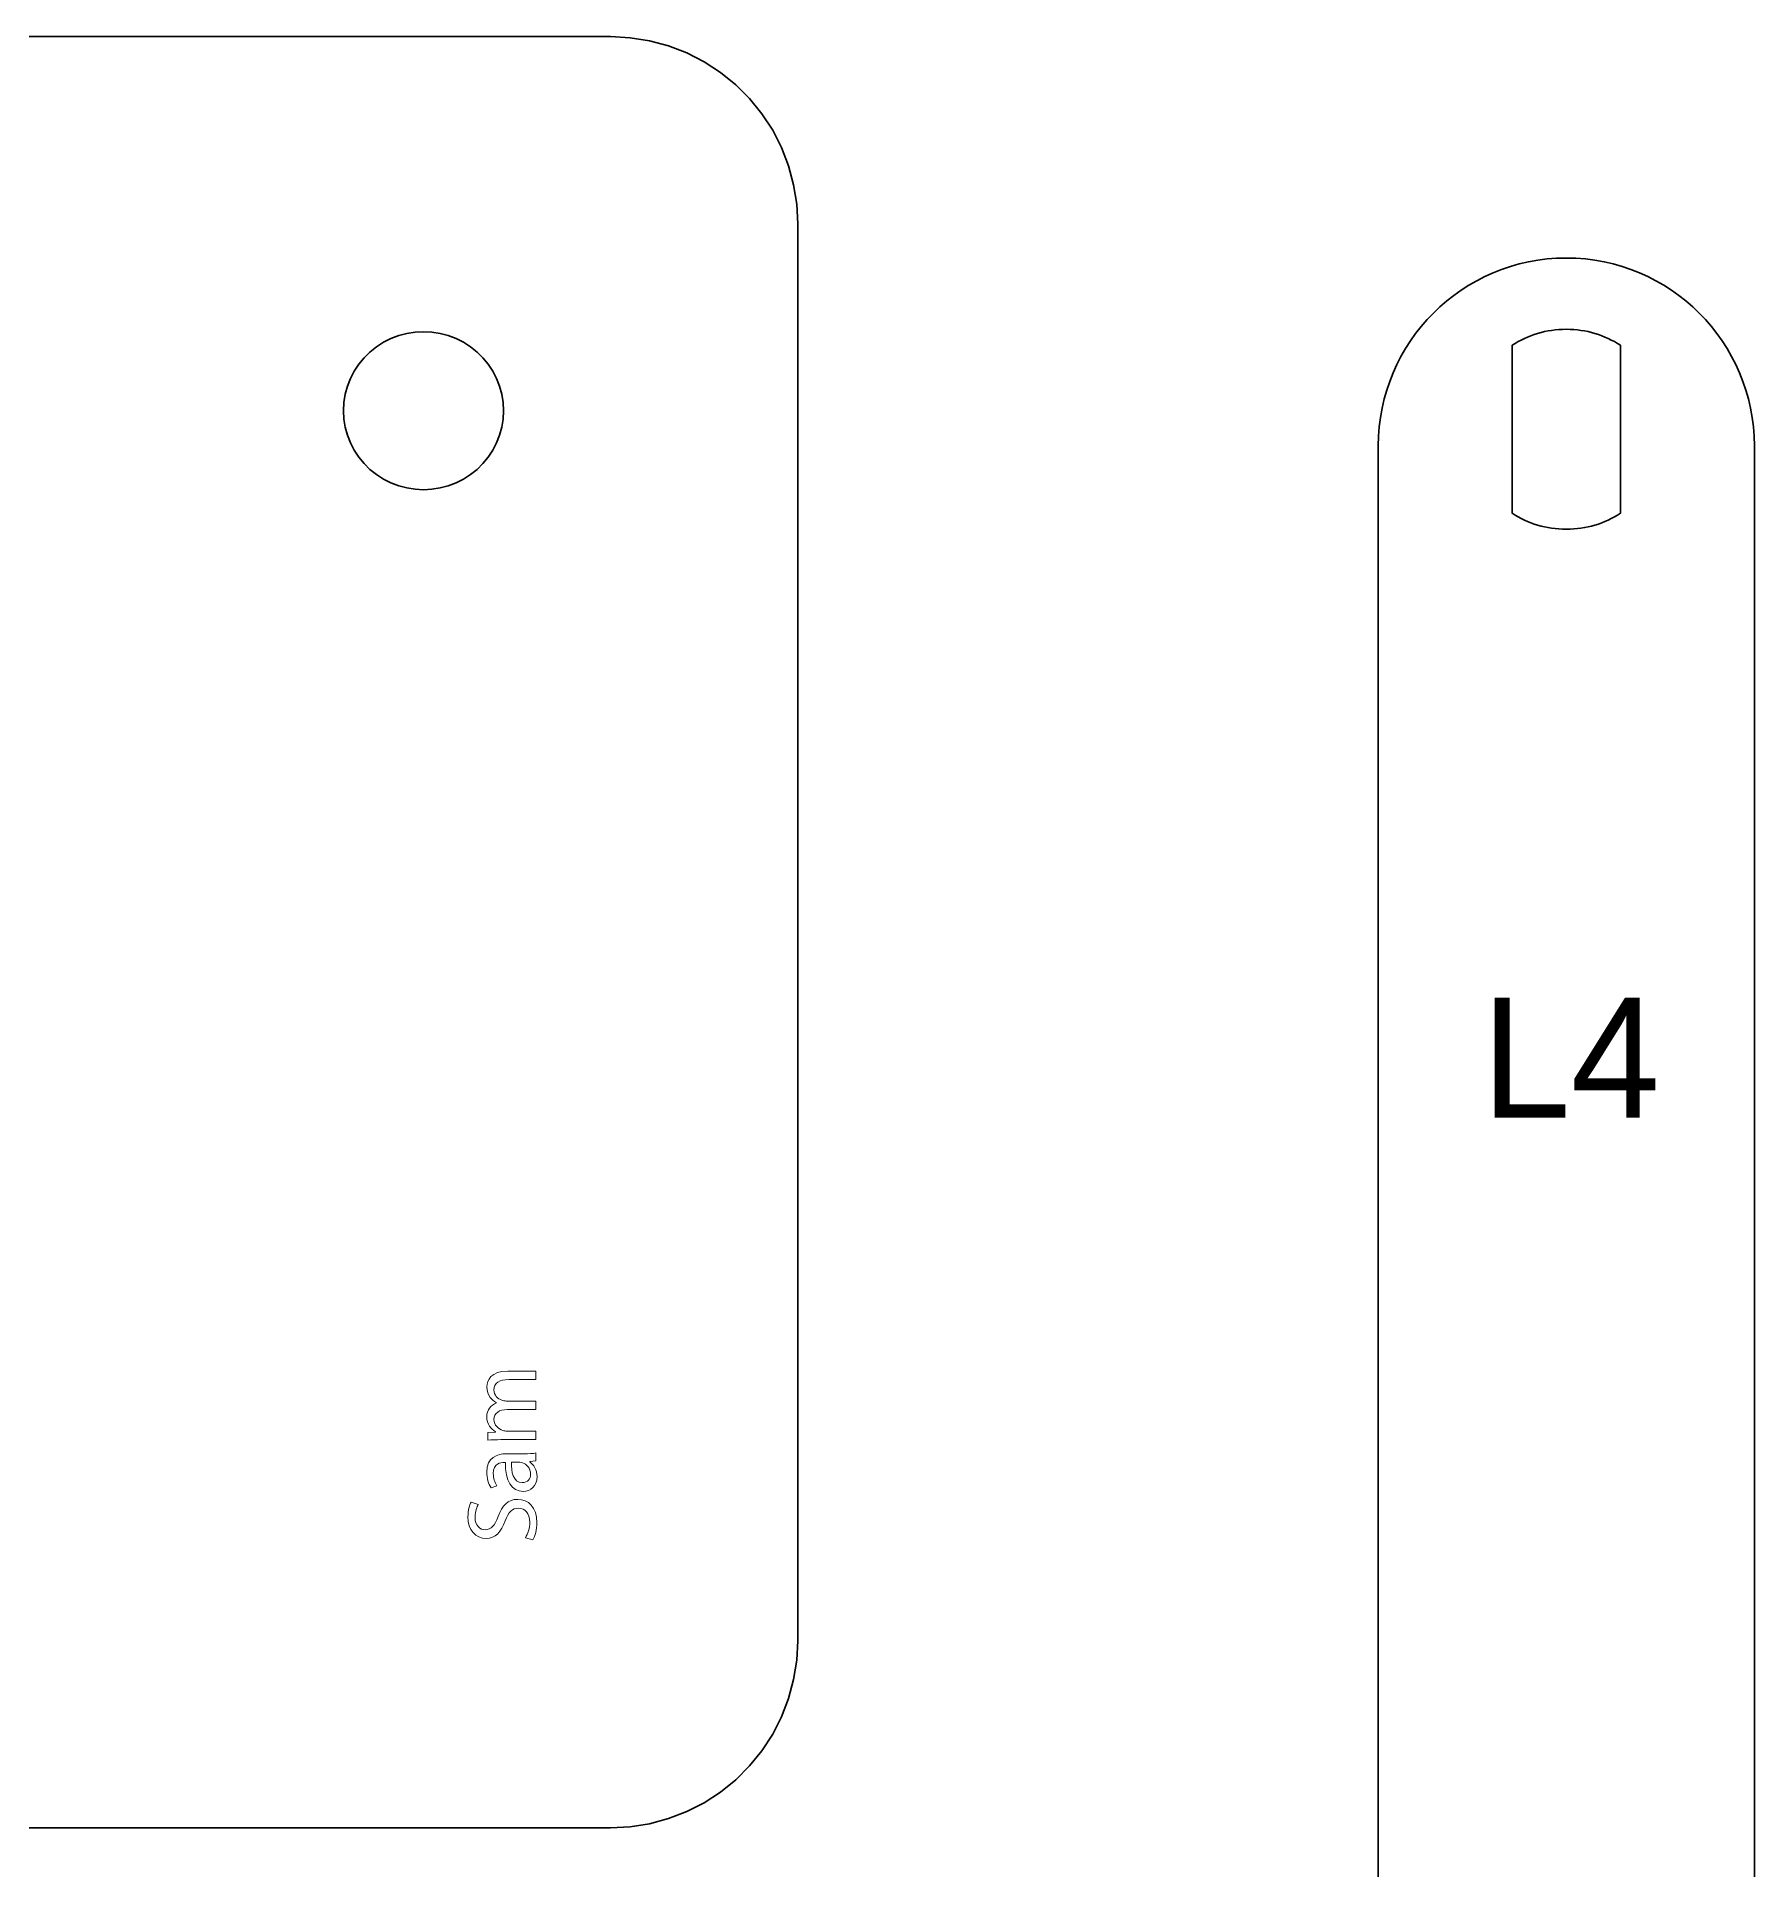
# Model space of a CAD drawing. Header units: millimetres. Extents: x 4 to 295, y -240 to -4.
# Drawn here: x 141.45 to 184.37, y -49.71 to -3.89 of the extents above; entities that cross this region are included whole.
import ezdxf

# ---------------------------------------------------------------- set-up
doc = ezdxf.new("R2010")
doc.units = ezdxf.units.MM
doc.header["$MEASUREMENT"] = 0
doc.layers.add('Layer 1', color=7, linetype='Continuous', lineweight=0)

# ---------------------------------------------------------------- blocks, each defined once
blk = doc.blocks.new('Block_3')
at = {"layer": 'Layer 1', "color": 240, "lineweight": 0, "true_color": 0xff1c24}
for points, knots in [([(153.05, -38.966), (152.926, -38.966), (152.824, -38.968), (152.725, -38.976), (152.725, -38.976), (152.725, -38.784), (152.725, -38.784), (152.725, -38.784), (152.918, -38.775), (152.918, -38.775), (152.918, -38.775), (152.918, -38.767), (152.918, -38.767), (152.804, -38.7), (152.697, -38.588), (152.697, -38.39), (152.697, -38.226), (152.797, -38.102), (152.938, -38.049), (152.938, -38.049), (152.938, -38.045), (152.938, -38.045), (152.871, -38.007), (152.819, -37.96), (152.782, -37.91), (152.727, -37.839), (152.697, -37.759), (152.697, -37.645), (152.697, -37.486), (152.802, -37.25), (153.219, -37.25), (153.219, -37.25), (153.926, -37.25), (153.926, -37.25), (153.926, -37.25), (153.926, -37.463), (153.926, -37.463), (153.926, -37.463), (153.246, -37.463), (153.246, -37.463), (153.015, -37.463), (152.876, -37.548), (152.876, -37.724), (152.876, -37.848), (152.968, -37.945), (153.075, -37.982), (153.105, -37.992), (153.144, -38), (153.184, -38), (153.184, -38), (153.926, -38), (153.926, -38), (153.926, -38), (153.926, -38.213), (153.926, -38.213), (153.926, -38.213), (153.206, -38.213), (153.206, -38.213), (153.015, -38.213), (152.876, -38.298), (152.876, -38.464), (152.876, -38.601), (152.985, -38.7), (153.095, -38.735), (153.127, -38.747), (153.164, -38.752), (153.201, -38.752), (153.201, -38.752), (153.926, -38.752), (153.926, -38.752), (153.926, -38.752), (153.926, -38.966), (153.926, -38.966), (153.926, -38.966), (153.05, -38.966), (153.05, -38.966)], [0, 0, 0, 0, 1, 1, 1, 2, 2, 2, 3, 3, 3, 4, 4, 4, 5, 5, 5, 6, 6, 6, 7, 7, 7, 8, 8, 8, 9, 9, 9, 10, 10, 10, 11, 11, 11, 12, 12, 12, 13, 13, 13, 14, 14, 14, 15, 15, 15, 16, 16, 16, 17, 17, 17, 18, 18, 18, 19, 19, 19, 20, 20, 20, 21, 21, 21, 22, 22, 22, 23, 23, 23, 24, 24, 24, 25, 25, 25, 25]), ([(153.926, -39.498), (153.926, -39.498), (153.775, -39.515), (153.775, -39.515), (153.775, -39.515), (153.775, -39.523), (153.775, -39.523), (153.869, -39.59), (153.954, -39.719), (153.954, -39.89), (153.954, -40.133), (153.782, -40.258), (153.609, -40.258), (153.318, -40.258), (153.159, -39.999), (153.162, -39.535), (153.162, -39.535), (153.137, -39.535), (153.137, -39.535), (153.038, -39.535), (152.859, -39.562), (152.859, -39.808), (152.859, -39.92), (152.893, -40.037), (152.948, -40.121), (152.948, -40.121), (152.804, -40.171), (152.804, -40.171), (152.74, -40.071), (152.697, -39.927), (152.697, -39.776), (152.697, -39.408), (152.948, -39.319), (153.189, -39.319), (153.189, -39.319), (153.638, -39.319), (153.638, -39.319), (153.743, -39.319), (153.844, -39.314), (153.926, -39.299), (153.926, -39.299), (153.926, -39.498), (153.926, -39.498)], [0, 0, 0, 0, 1, 1, 1, 2, 2, 2, 3, 3, 3, 4, 4, 4, 5, 5, 5, 6, 6, 6, 7, 7, 7, 8, 8, 8, 9, 9, 9, 10, 10, 10, 11, 11, 11, 12, 12, 12, 13, 13, 13, 14, 14, 14, 14]), ([(153.313, -39.53), (153.308, -39.768), (153.35, -40.039), (153.584, -40.039), (153.725, -40.039), (153.792, -39.945), (153.792, -39.833), (153.792, -39.676), (153.693, -39.577), (153.591, -39.542), (153.569, -39.535), (153.544, -39.53), (153.522, -39.53), (153.522, -39.53), (153.313, -39.53), (153.313, -39.53)], [0, 0, 0, 0, 1, 1, 1, 2, 2, 2, 3, 3, 3, 4, 4, 4, 5, 5, 5, 5]), ([(153.663, -41.418), (153.723, -41.321), (153.772, -41.179), (153.772, -41.03), (153.772, -40.809), (153.656, -40.68), (153.487, -40.68), (153.331, -40.68), (153.241, -40.77), (153.154, -40.996), (153.057, -41.269), (152.916, -41.438), (152.68, -41.438), (152.419, -41.438), (152.226, -41.222), (152.226, -40.896), (152.226, -40.725), (152.265, -40.601), (152.308, -40.526), (152.308, -40.526), (152.484, -40.586), (152.484, -40.586), (152.454, -40.641), (152.404, -40.752), (152.404, -40.904), (152.404, -41.132), (152.541, -41.219), (152.655, -41.219), (152.812, -41.219), (152.889, -41.117), (152.978, -40.886), (153.087, -40.603), (153.224, -40.459), (153.47, -40.459), (153.728, -40.459), (153.951, -40.651), (153.951, -41.045), (153.951, -41.207), (153.904, -41.383), (153.844, -41.472), (153.844, -41.472), (153.663, -41.418), (153.663, -41.418)], [0, 0, 0, 0, 1, 1, 1, 2, 2, 2, 3, 3, 3, 4, 4, 4, 5, 5, 5, 6, 6, 6, 7, 7, 7, 8, 8, 8, 9, 9, 9, 10, 10, 10, 11, 11, 11, 12, 12, 12, 13, 13, 13, 14, 14, 14, 14])]:
    blk.add_open_spline(points, degree=3, knots=knots, dxfattribs=at)

msp = doc.modelspace()

# ---------------------------------------------------------------- linework, layer by layer
at = {"layer": 'Layer 1', "color": 18, "lineweight": 35, "true_color": 0x000000}
for points, knots in [([(4.269, -8.567), (4.269, -8.567), (4.295, -8.078), (4.295, -8.078), (4.295, -8.078), (4.371, -7.595), (4.371, -7.595), (4.371, -7.595), (4.498, -7.122), (4.498, -7.122), (4.498, -7.122), (4.673, -6.665), (4.673, -6.665), (4.673, -6.665), (4.895, -6.229), (4.895, -6.229), (4.895, -6.229), (5.162, -5.819), (5.162, -5.819), (5.162, -5.819), (5.47, -5.438), (5.47, -5.438), (5.47, -5.438), (5.816, -5.092), (5.816, -5.092), (5.816, -5.092), (6.197, -4.784), (6.197, -4.784), (6.197, -4.784), (6.607, -4.518), (6.607, -4.518), (6.607, -4.518), (7.043, -4.295), (7.043, -4.295), (7.043, -4.295), (7.5, -4.12), (7.5, -4.12), (7.5, -4.12), (7.973, -3.993), (7.973, -3.993), (7.973, -3.993), (8.456, -3.917), (8.456, -3.917), (8.456, -3.917), (8.945, -3.891), (8.945, -3.891), (8.945, -3.891), (155.791, -3.891), (155.791, -3.891), (155.791, -3.891), (156.28, -3.917), (156.28, -3.917), (156.28, -3.917), (156.764, -3.993), (156.764, -3.993), (156.764, -3.993), (157.236, -4.12), (157.236, -4.12), (157.236, -4.12), (157.693, -4.295), (157.693, -4.295), (157.693, -4.295), (158.129, -4.518), (158.129, -4.518), (158.129, -4.518), (158.54, -4.784), (158.54, -4.784), (158.54, -4.784), (158.92, -5.092), (158.92, -5.092), (158.92, -5.092), (159.266, -5.438), (159.266, -5.438), (159.266, -5.438), (159.574, -5.819), (159.574, -5.819), (159.574, -5.819), (159.841, -6.229), (159.841, -6.229), (159.841, -6.229), (160.063, -6.665), (160.063, -6.665), (160.063, -6.665), (160.239, -7.122), (160.239, -7.122), (160.239, -7.122), (160.365, -7.595), (160.365, -7.595), (160.365, -7.595), (160.442, -8.078), (160.442, -8.078), (160.442, -8.078), (160.467, -8.567), (160.467, -8.567), (160.467, -8.567), (160.467, -43.993), (160.467, -43.993), (160.467, -43.993), (160.442, -44.482), (160.442, -44.482), (160.442, -44.482), (160.365, -44.965), (160.365, -44.965), (160.365, -44.965), (160.239, -45.438), (160.239, -45.438), (160.239, -45.438), (160.063, -45.895), (160.063, -45.895), (160.063, -45.895), (159.841, -46.331), (159.841, -46.331), (159.841, -46.331), (159.574, -46.742), (159.574, -46.742), (159.574, -46.742), (159.266, -47.122), (159.266, -47.122), (159.266, -47.122), (158.92, -47.468), (158.92, -47.468), (158.92, -47.468), (158.54, -47.776), (158.54, -47.776), (158.54, -47.776), (158.129, -48.043), (158.129, -48.043), (158.129, -48.043), (157.693, -48.265), (157.693, -48.265), (157.693, -48.265), (157.236, -48.44), (157.236, -48.44), (157.236, -48.44), (156.764, -48.567), (156.764, -48.567), (156.764, -48.567), (156.28, -48.644), (156.28, -48.644), (156.28, -48.644), (155.791, -48.669), (155.791, -48.669), (155.791, -48.669), (8.945, -48.669), (8.945, -48.669), (8.945, -48.669), (8.456, -48.644), (8.456, -48.644), (8.456, -48.644), (7.973, -48.567), (7.973, -48.567), (7.973, -48.567), (7.5, -48.44), (7.5, -48.44), (7.5, -48.44), (7.043, -48.265), (7.043, -48.265), (7.043, -48.265), (6.607, -48.043), (6.607, -48.043), (6.607, -48.043), (6.197, -47.776), (6.197, -47.776), (6.197, -47.776), (5.816, -47.468), (5.816, -47.468), (5.816, -47.468), (5.47, -47.122), (5.47, -47.122), (5.47, -47.122), (5.162, -46.742), (5.162, -46.742), (5.162, -46.742), (4.895, -46.331), (4.895, -46.331), (4.895, -46.331), (4.673, -45.895), (4.673, -45.895), (4.673, -45.895), (4.498, -45.438), (4.498, -45.438), (4.498, -45.438), (4.371, -44.965), (4.371, -44.965), (4.371, -44.965), (4.295, -44.482), (4.295, -44.482), (4.295, -44.482), (4.269, -43.993), (4.269, -43.993), (4.269, -43.993), (4.269, -8.567), (4.269, -8.567)], [0, 0, 0, 0, 1, 1, 1, 2, 2, 2, 3, 3, 3, 4, 4, 4, 5, 5, 5, 6, 6, 6, 7, 7, 7, 8, 8, 8, 9, 9, 9, 10, 10, 10, 11, 11, 11, 12, 12, 12, 13, 13, 13, 14, 14, 14, 15, 15, 15, 16, 16, 16, 17, 17, 17, 18, 18, 18, 19, 19, 19, 20, 20, 20, 21, 21, 21, 22, 22, 22, 23, 23, 23, 24, 24, 24, 25, 25, 25, 26, 26, 26, 27, 27, 27, 28, 28, 28, 29, 29, 29, 30, 30, 30, 31, 31, 31, 32, 32, 32, 33, 33, 33, 34, 34, 34, 35, 35, 35, 36, 36, 36, 37, 37, 37, 38, 38, 38, 39, 39, 39, 40, 40, 40, 41, 41, 41, 42, 42, 42, 43, 43, 43, 44, 44, 44, 45, 45, 45, 46, 46, 46, 47, 47, 47, 48, 48, 48, 49, 49, 49, 50, 50, 50, 51, 51, 51, 52, 52, 52, 53, 53, 53, 54, 54, 54, 55, 55, 55, 56, 56, 56, 57, 57, 57, 58, 58, 58, 59, 59, 59, 60, 60, 60, 61, 61, 61, 62, 62, 62, 63, 63, 63, 64, 64, 64, 64]), ([(153.115, -13.243), (153.115, -13.243), (153.104, -13.037), (153.104, -13.037), (153.104, -13.037), (153.072, -12.833), (153.072, -12.833), (153.072, -12.833), (153.017, -12.633), (153.017, -12.633), (153.017, -12.633), (152.942, -12.44), (152.942, -12.44), (152.942, -12.44), (152.847, -12.256), (152.847, -12.256), (152.847, -12.256), (152.733, -12.083), (152.733, -12.083), (152.733, -12.083), (152.602, -11.922), (152.602, -11.922), (152.602, -11.922), (152.454, -11.776), (152.454, -11.776), (152.454, -11.776), (152.291, -11.646), (152.291, -11.646), (152.291, -11.646), (152.115, -11.533), (152.115, -11.533), (152.115, -11.533), (151.929, -11.44), (151.929, -11.44), (151.929, -11.44), (151.733, -11.366), (151.733, -11.366), (151.733, -11.366), (151.531, -11.312), (151.531, -11.312), (151.531, -11.312), (151.324, -11.28), (151.324, -11.28), (151.324, -11.28), (151.115, -11.269), (151.115, -11.269), (151.115, -11.269), (150.906, -11.28), (150.906, -11.28), (150.906, -11.28), (150.699, -11.312), (150.699, -11.312), (150.699, -11.312), (150.497, -11.366), (150.497, -11.366), (150.497, -11.366), (150.302, -11.44), (150.302, -11.44), (150.302, -11.44), (150.115, -11.533), (150.115, -11.533), (150.115, -11.533), (149.94, -11.646), (149.94, -11.646), (149.94, -11.646), (149.777, -11.776), (149.777, -11.776), (149.777, -11.776), (149.629, -11.922), (149.629, -11.922), (149.629, -11.922), (149.497, -12.083), (149.497, -12.083), (149.497, -12.083), (149.383, -12.256), (149.383, -12.256), (149.383, -12.256), (149.288, -12.44), (149.288, -12.44), (149.288, -12.44), (149.213, -12.633), (149.213, -12.633), (149.213, -12.633), (149.159, -12.833), (149.159, -12.833), (149.159, -12.833), (149.126, -13.037), (149.126, -13.037), (149.126, -13.037), (149.115, -13.243), (149.115, -13.243), (149.115, -13.243), (149.126, -13.45), (149.126, -13.45), (149.126, -13.45), (149.159, -13.654), (149.159, -13.654), (149.159, -13.654), (149.213, -13.853), (149.213, -13.853), (149.213, -13.853), (149.288, -14.046), (149.288, -14.046), (149.288, -14.046), (149.383, -14.23), (149.383, -14.23), (149.383, -14.23), (149.497, -14.404), (149.497, -14.404), (149.497, -14.404), (149.629, -14.564), (149.629, -14.564), (149.629, -14.564), (149.777, -14.71), (149.777, -14.71), (149.777, -14.71), (149.94, -14.841), (149.94, -14.841), (149.94, -14.841), (150.115, -14.953), (150.115, -14.953), (150.115, -14.953), (150.302, -15.047), (150.302, -15.047), (150.302, -15.047), (150.497, -15.121), (150.497, -15.121), (150.497, -15.121), (150.699, -15.174), (150.699, -15.174), (150.699, -15.174), (150.906, -15.207), (150.906, -15.207), (150.906, -15.207), (151.115, -15.218), (151.115, -15.218), (151.115, -15.218), (151.324, -15.207), (151.324, -15.207), (151.324, -15.207), (151.531, -15.174), (151.531, -15.174), (151.531, -15.174), (151.733, -15.121), (151.733, -15.121), (151.733, -15.121), (151.929, -15.047), (151.929, -15.047), (151.929, -15.047), (152.115, -14.953), (152.115, -14.953), (152.115, -14.953), (152.291, -14.841), (152.291, -14.841), (152.291, -14.841), (152.454, -14.71), (152.454, -14.71), (152.454, -14.71), (152.602, -14.564), (152.602, -14.564), (152.602, -14.564), (152.733, -14.404), (152.733, -14.404), (152.733, -14.404), (152.847, -14.23), (152.847, -14.23), (152.847, -14.23), (152.942, -14.046), (152.942, -14.046), (152.942, -14.046), (153.017, -13.853), (153.017, -13.853), (153.017, -13.853), (153.072, -13.654), (153.072, -13.654), (153.072, -13.654), (153.104, -13.45), (153.104, -13.45), (153.104, -13.45), (153.115, -13.243), (153.115, -13.243)], [0, 0, 0, 0, 1, 1, 1, 2, 2, 2, 3, 3, 3, 4, 4, 4, 5, 5, 5, 6, 6, 6, 7, 7, 7, 8, 8, 8, 9, 9, 9, 10, 10, 10, 11, 11, 11, 12, 12, 12, 13, 13, 13, 14, 14, 14, 15, 15, 15, 16, 16, 16, 17, 17, 17, 18, 18, 18, 19, 19, 19, 20, 20, 20, 21, 21, 21, 22, 22, 22, 23, 23, 23, 24, 24, 24, 25, 25, 25, 26, 26, 26, 27, 27, 27, 28, 28, 28, 29, 29, 29, 30, 30, 30, 31, 31, 31, 32, 32, 32, 33, 33, 33, 34, 34, 34, 35, 35, 35, 36, 36, 36, 37, 37, 37, 38, 38, 38, 39, 39, 39, 40, 40, 40, 41, 41, 41, 42, 42, 42, 43, 43, 43, 44, 44, 44, 45, 45, 45, 46, 46, 46, 47, 47, 47, 48, 48, 48, 49, 49, 49, 50, 50, 50, 51, 51, 51, 52, 52, 52, 53, 53, 53, 54, 54, 54, 55, 55, 55, 56, 56, 56, 57, 57, 57, 58, 58, 58, 59, 59, 59, 60, 60, 60, 60])]:
    msp.add_open_spline(points, degree=3, knots=knots, dxfattribs=at)
at = {"layer": 'Layer 1', "color": 250, "lineweight": 35, "true_color": 0x231f20}
for points, knots in [([(179.674, -73.157), (179.674, -73.157), (179.674, -73.157), (179.674, -73.157), (177.079, -73.157), (174.975, -71.054), (174.975, -68.458), (174.975, -68.458), (174.975, -14.124), (174.975, -14.124), (174.975, -11.529), (177.079, -9.425), (179.674, -9.425), (179.674, -9.425), (179.674, -9.425), (179.674, -9.425), (182.269, -9.425), (184.373, -11.529), (184.373, -14.124), (184.373, -14.124), (184.373, -68.458), (184.373, -68.458), (184.373, -71.054), (182.269, -73.157), (179.674, -73.157)], [0, 0, 0, 0, 1, 1, 1, 2, 2, 2, 3, 3, 3, 4, 4, 4, 5, 5, 5, 6, 6, 6, 7, 7, 7, 8, 8, 8, 8]), ([(181.025, -11.606), (181.025, -11.606), (181.025, -15.808), (181.025, -15.808), (180.637, -16.062), (180.171, -16.206), (179.674, -16.206), (179.176, -16.206), (178.711, -16.062), (178.323, -15.808), (178.323, -15.808), (178.323, -11.606), (178.323, -11.606), (178.711, -11.352), (179.176, -11.207), (179.674, -11.207), (180.171, -11.207), (180.637, -11.352), (181.025, -11.606)], [0, 0, 0, 0, 1, 1, 1, 2, 2, 2, 3, 3, 3, 4, 4, 4, 5, 5, 5, 6, 6, 6, 6])]:
    msp.add_open_spline(points, degree=3, knots=knots, dxfattribs=at)

# ---------------------------------------------------------------- block references
at = {"layer": 'Layer 1'}
msp.add_blockref('Block_3', (0, 0), dxfattribs=at)

# ---------------------------------------------------------------- texts
at = {"layer": 'Layer 1', "insert": (177.556, -30.915), "char_height": 0.2, "attachment_point": 7}
msp.add_mtext('\\C240;\\c2366701;\\FMyriad Pro|b0|i0|c1;\\H2.997200;\\W1.000000;L4', dxfattribs=at)

doc.saveas('drawing.dxf')
